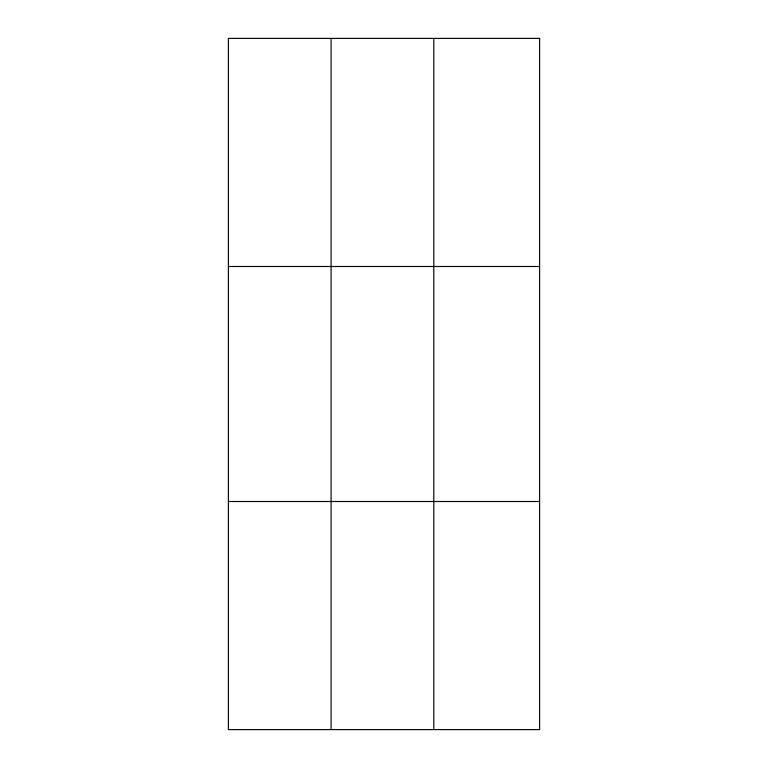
<?xml version="1.0" encoding="UTF-8"?>
<svg xmlns="http://www.w3.org/2000/svg" width="768" height="768" viewBox="0 0 768 768"><rect width="100%" height="100%" fill="white"/><g stroke="black" fill="none" stroke-linecap="round" stroke-linejoin="round"><path stroke-width="1.15" d="M331.094 38.4L331.094 729.6M433.795 38.4L433.795 729.6M228.394 266.496L539.606 266.496M228.394 501.504L539.606 501.504M539.606 38.4L539.606 729.6L228.394 729.6L228.394 38.4L539.606 38.4"/></g></svg>
